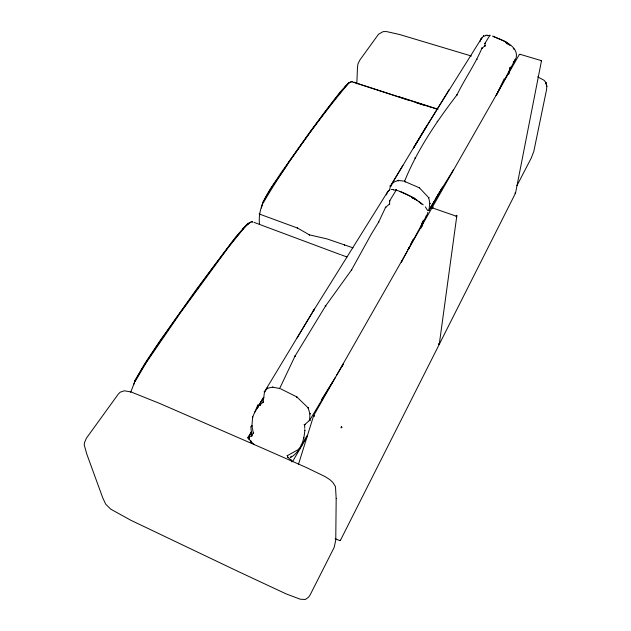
<?xml version="1.0" encoding="UTF-8"?>
<svg xmlns="http://www.w3.org/2000/svg" width="631" height="631" viewBox="0 0 631 631"><rect width="100%" height="100%" fill="white"/><g stroke="black" fill="none" stroke-linecap="round" stroke-linejoin="round"><path stroke-width="0.95" d="M356.815 83.82L357.493 67.288L357.951 63.928L359.82 60.103L378.529 34.232L383.127 31.629L386.417 31.55L399.77 34.563L471.436 56.033M304.726 428.346L304.584 424.687L309.616 420.38L309.924 413.747L308.125 407.823L296.744 396.867L280.598 388.799M349.093 82.795C326.377 106.884 308.646 135.302 288.974 161.867C277.845 181.271 257.164 199.506 259.42 223.792M421.224 225.701L421.745 225.598L421.95 222.767M252.652 417.083L251.895 426.083L253.362 432.945L251.666 435.776L248.354 437.386L250.767 441.739M423.078 221.962L423.251 220.211M263.151 402.05L264.515 391.733L314.348 309.229L297.067 337.979M263.947 397.672L263.442 398.011L263.521 397.396M251.17 441.132L250.688 441.519L250.775 440.864M304.797 430.184C304.221 440.84 300.009 452.356 290.181 457.751L291.262 456.166M298.431 464.495L313.662 415.592L431.778 208.222L432.677 207.993L456.292 216.196L456.678 216.883L439.255 344.36L340.472 540.254L339.565 540.562L335.148 538.558M441.408 189.844L428.851 210.541L429.829 203.568L428.749 197.7L419.386 187.809L405.268 181.704M417.588 200.768L414.078 197.968L400.125 191.532M509.501 70.427L509.753 68.716M510.298 67.06L508.767 74.056M253.007 417.067L252.368 417.249L252.786 416.807M252.219 221.844L252.723 221.615L252.518 222.104M405.394 181.491L405.134 182.004L405.347 181.633M420.885 228.398L421.421 225.559M432.298 207.315L433.095 207.11L432.677 207.993L432.298 207.315L519.289 54.574L520.047 54.305L540.941 60.513L541.422 61.152L515.543 193.086L439.697 343.485L438.931 343.714L439.255 344.36L438.663 344.487M421.705 226.371L422.549 222.814M422.013 226.419L422.439 224.636M422.967 223.784L423.093 221.726M389.564 189.789L390.463 186.106L426.603 126.129L482.179 37.308M261.423 208.017L262.804 202.433L270.809 188.377L281.402 172.342L309.711 132.352L339.872 92.347L348.911 82.606L352.642 81.628L352.429 82.133M508.633 73.859L509.28 71.279M263.34 202.693L262.788 202.488L263.34 202.693C288.012 160.55 318.608 119.535 349.006 82.551M510.022 45.558L505.683 41.693L493.316 36.503M386.353 194.892L387.481 192.163M133.898 384.247L134.837 380.651L145.674 362.21L159.738 341.15L196.927 288.73L236.16 236.412L247.731 223.524L252.471 221.505M427.842 212.387L427.368 214.185L408.123 249.639M130.649 392.332L135.152 380.785L141.525 369.49L156.882 345.898L176.506 317.724L210.265 271.038L232.161 241.973L245.751 225.772L251.264 221.804M481.114 38.87L481.122 39.343M479.986 41.741L480.885 38.948M340.551 254.672L253.946 222.341M353.904 82.393L431.998 107.593M483.748 36.306L483.48 35.778L483.654 36.369M456.292 216.196L456.599 215.281L457.183 215.96L456.103 216.196L456.678 216.883M295.332 356.294L294.843 355.829L294.882 356.231M404.4 180.868L404.621 181.373M493.213 36.543L493.395 36.267M378.876 222.357L378.458 221.907L378.458 222.325M415.364 158.042L415.119 157.6L414.946 158.026M247.731 223.524L248.149 223.966L247.833 223.477M253.039 416.184L257.693 405.378L260.161 404.857L262.551 402.61M504.208 78.796L496.179 95.494M413.258 239.039L410.284 245.325M423.393 221.994L422.809 221.82M404.613 181.152C417.336 149.76 436.581 121.538 457.057 94.745C464.716 78.914 475.04 64.504 481.871 48.295L485.073 45.755L484.955 43.389L489.822 35.407L487.14 35.691M348.911 82.606L349.282 82.992M287.468 457.002L287.665 457.451L288.051 457.112M303.479 437.693L303.913 438.222L303.819 437.583M304.497 429.987L304.749 430.508L305.136 430.058M496.203 95.478L516.182 57.721C518.69 45.314 501.621 40.061 492.653 36.093M408.194 249.639L409.606 246.863M410.363 245.372L412.532 241.105M402.657 259.688L401.308 262.22L407.208 251.312M408.044 249.553L409.393 247.021M272.742 387.355L272.75 386.961M308.464 407.681L307.802 408.052L307.991 407.697M135.476 380.919L134.837 380.651L135.476 380.919L146.242 362.588L180.245 313.039L227.617 248.369L243.369 228.753L248.149 223.966M413.778 198.442C414.709 197.479 412.595 199.593 412.011 197.708M251.272 432.33L248.354 437.386L251.272 432.416M292.571 461.584L307.605 435.674M307.258 435.453L299.37 448.972L287.334 455.669L287.72 457.136L291.088 460.228M263.482 397.577L257.038 408.58L263.569 397.593M430.429 207.938L442.733 187.06L428.851 210.541M309.616 420.38L335.408 377.346M247.731 438.222L251.659 431.588M254.53 412.69L263.569 397.546M336.402 375.666L343.398 363.937L341.387 367.297M426.603 126.129L413.439 148.119L449.185 89.555M332.316 382.433L321.455 399.825M391.835 183.81L402.893 165.385M505.447 42.056L505.683 41.693L505.376 42.206M453.452 169.826L435.737 198.418M314.348 309.229L312.937 311.556L388.246 190.846M423.227 204.823C415.19 198.386 405.993 193.291 396.197 190.12L389.713 200.745L389.564 203.955L385.565 207.402L378.608 222.159L371.178 234.346L351.577 269.887L325.541 306.027L295.032 356.089L279.651 388.522L272.576 387.15L268.364 388.033M296.854 396.702L296.523 397.199L296.728 396.86M419.339 187.88L419.434 187.746M515.117 60C514.454 58.801 515.204 61.83 513.184 61.972M516.923 185.688L531.302 157.955L533.81 151.385L546.485 90.012L546.801 86.423L545.981 82.7L544.151 80.334L537.62 76.856M251.083 441.858L250.491 441.96L250.893 441.416M390.463 186.106L393.594 182.107L398.311 180.482L403.714 181.058M481.122 39.106L483.567 36.07L485.357 35.88M253.694 433.079L253.228 433.252L253.141 432.685M249.3 437.157L248.709 436.826L249.34 436.975M264.515 391.733L267.52 388.215M263.498 402.207L262.788 402.057L263.442 401.868M387.324 192.392L389.579 189.876M339.565 540.562L340.472 540.254M353.92 82.062L353.802 82.543M489.94 35.651L489.893 35.099L489.593 35.707M309.758 413.518L309.892 414.023L310.271 413.605M485.073 43.626L484.987 43.137L484.782 43.586M287.2 455.337L287.279 456L287.673 455.566M485.192 46.008L485.105 45.495L484.9 45.945M428.757 197.574L428.481 197.889L428.906 197.519M457.183 94.997L457.081 94.492L456.899 94.918M389.871 200.981L389.729 200.5L389.548 200.934M438.931 343.714L439.697 343.485M437.472 121.665L437.362 121.152L437.196 121.578M389.721 204.215L389.572 203.71L389.39 204.129M248.914 438.742L248.795 439.365L249.221 438.837M421.2 225.354L421.745 225.598M351.743 270.147L351.57 269.65L351.428 270.036M251.848 425.775L251.761 426.382L252.179 425.878M514.975 193.283L515.543 193.086L515.219 192.581M350.497 81.92L351.641 81.62M431.778 208.222L432.582 208.025M519.289 54.574L520.047 54.305M429.829 203.387L429.545 203.671L430.113 203.466M485.294 35.368L487.377 35.155M476.862 59.614L476.91 59.117L476.728 59.551M393.358 190.018L396.197 190.12M391.338 189.458L393.539 189.545M389.682 190.207L389.366 189.631L389.824 189.805M352.958 247.802L327.158 238.944L309.411 234.858L297.446 228.028L259.459 214.075M509.809 67.651L511.623 68.203M432.921 107.877L437.559 109.305M399.589 96.914L438.001 109.187M353.857 82.306L409.629 100.542M415.206 102.364L423.567 105.101M341.403 254.948L346.916 256.967M509.556 70.222L509.241 70.349M426.311 215.715L426.461 216.212L426.004 216.157M251.753 442.773L254.325 444.445M419 201.888L421.808 204.121M413.739 198.544L415.277 199.767M506.07 42.853L507.505 44.131M513.303 48.532L514.415 49.581M291.404 460.046C289.708 460.543 292.887 459.881 291.893 461.916M393.744 181.996L393.815 182.154M425.326 206.834L427.644 210.588M540.941 60.513L541.422 61.152M279.699 388.712L279.494 388.27M251.666 435.776L250.838 426.367M252.029 442.639L251.864 443.175L251.461 442.686M336.181 498.545L335.755 540.207L334.138 547.479L310.168 594.844L308.551 597.218L305.451 599.45L300.372 599.245L286.166 593.905L237.161 571L130.688 520.189L110.677 509.114L105.708 504.177L102.75 497.867L86.747 453.949L84.199 444.894L84.562 442.449L86.455 438.135L118.242 394.178L120.213 392.174L124.386 390.802L130.98 391.922L159.651 403.43L262.733 448.278L306.264 467.484L325.162 476.634L329.855 479.631L332.829 482.407L335.479 486.604L336.181 498.545M344.392 245.443L344.589 245.033L344.392 245.443M390.763 186.137L390.171 185.964L390.763 186.137M309.285 234.984L309.513 234.582L309.285 234.984M297.311 228.154L297.564 227.767L297.311 228.154M264.87 391.788L264.144 391.638L264.878 391.835M398.2 180.253L398.374 180.813L398.2 180.253M251.359 435.611L251.974 435.942L251.359 435.611M248.03 437.236L248.677 437.535L248.03 437.236M327.071 238.936L327.071 238.936M257.377 405.197L258.008 405.559L257.377 405.197M259.846 404.668L260.477 405.039L259.846 404.668M242.903 228.359L243.369 228.753L242.903 228.359M341.332 426.793L340.977 427.857L342.057 427.518L341.332 426.793M325.265 305.806L325.825 306.248L325.265 305.806M345.133 86.195L345.543 86.542L345.228 86.147M385.312 207.181L385.809 207.623L385.312 207.181M481.658 48.098L482.084 48.5L481.658 48.098M428.583 210.352L429.119 210.73L428.583 210.352M309.987 420.475L309.245 420.285L309.987 420.475M299.11 448.72L299.638 449.225L299.11 448.72M301.279 444.674L301.839 445.131L301.279 444.674M314.514 415.537L314.033 416.531L313.662 415.592L314.514 415.537M304.954 424.773L304.213 424.6L304.954 424.773M395.874 190.018C395.842 191.288 397.293 189.166 395.874 190.018M390.21 185.916L390.755 186.255L390.21 185.916M267.292 387.891L267.741 388.53L267.292 387.891M259.199 213.854L259.727 214.303L259.199 213.854M546.217 83.584L545.981 82.7L546.801 86.423L546.217 83.584"/></g></svg>
